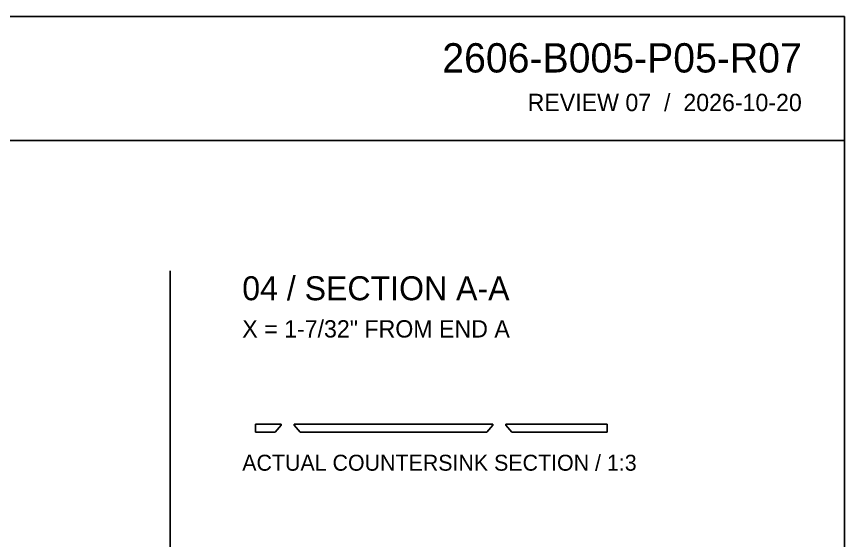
# Model space of a CAD drawing. Header units: inches. Extents: x 1.4 to 100.6, y 1.4 to 64.6.
# Drawn here: x 74.69 to 100.58, y 48.19 to 64.58 of the extents above; entities that cross this region are included whole.
import ezdxf
from ezdxf.enums import TextEntityAlignment as Align

# ---------------------------------------------------------------- set-up
doc = ezdxf.new("R2010")
doc.units = ezdxf.units.IN
doc.header["$MEASUREMENT"] = 0

msp = doc.modelspace()

# ---------------------------------------------------------------- linework, layer by layer
at = {"layer": 'OUTLINE'}
for p, q in [((1.417, 64.583), (100.583, 64.583)), ((100.583, 64.583), (100.583, 1.417)), ((1.417, 60.708), (100.583, 60.708)), ((79.5, 56.625), (79.5, 5.583)), ((82.964, 51.833), (82.167, 51.833)), ((82.167, 51.833), (82.167, 51.583)), ((82.964, 51.799), (82.776, 51.583)), ((82.964, 51.833), (82.964, 51.799)), ((89.589, 51.833), (83.37, 51.833)), ((83.37, 51.833), (83.37, 51.799)), ((83.37, 51.799), (83.557, 51.583)), ((89.589, 51.799), (89.401, 51.583)), ((89.589, 51.833), (89.589, 51.799)), ((93.167, 51.833), (89.995, 51.833)), ((89.995, 51.833), (89.995, 51.799)), ((89.995, 51.799), (90.182, 51.583)), ((93.167, 51.583), (93.167, 51.833)), ((82.776, 51.583), (82.167, 51.583)), ((89.401, 51.583), (83.557, 51.583)), ((93.167, 51.583), (90.182, 51.583))]:
    msp.add_line(p, q, dxfattribs=at)

# ---------------------------------------------------------------- texts
at = {"layer": 'ANNOTATION'}
for s, height, p in [('2606-B005-P05-R07', 0.91667, (99.25, 62.833)), ('REVIEW 07  /  2026-10-20', 0.54167, (99.25, 61.625))]:
    msp.add_text(s, height=height, dxfattribs=at).set_placement(p, align=Align.RIGHT)
for s, height, p in [('04 / SECTION A-A', 0.75, (81.75, 55.708)), ('X = 1-7/32" FROM END A', 0.54167, (81.75, 54.542)), ('ACTUAL COUNTERSINK SECTION / 1:3', 0.5, (81.75, 50.375))]:
    msp.add_text(s, height=height, dxfattribs=at).set_placement(p)

doc.saveas('drawing.dxf')
